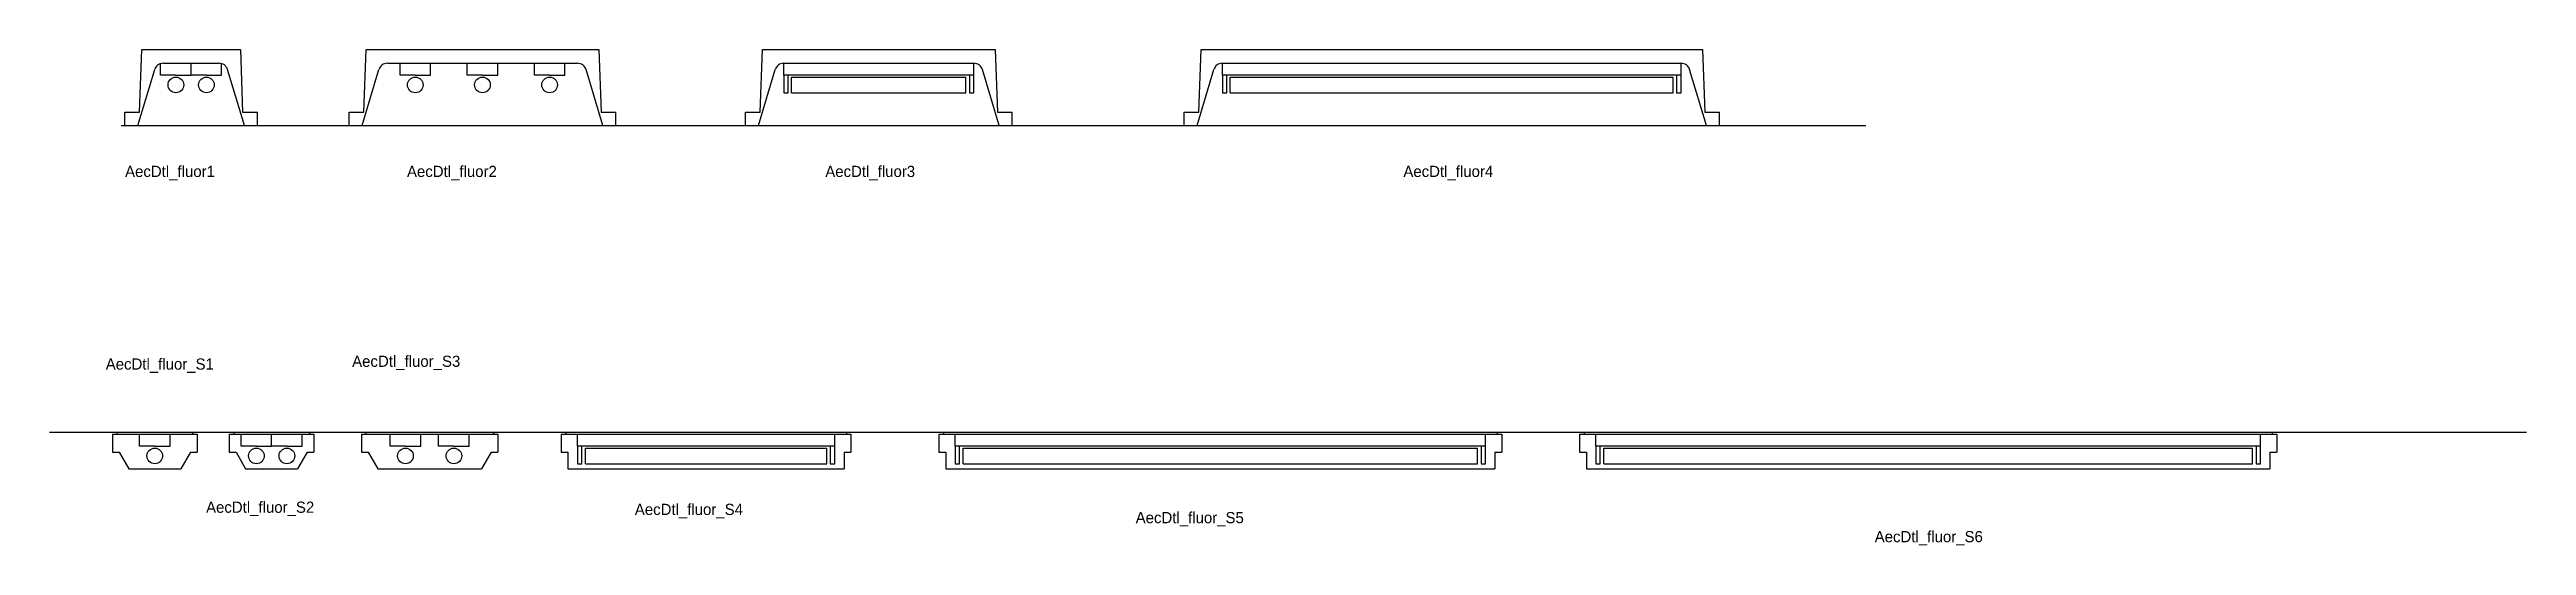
# Model space of a CAD drawing. Header units: inches. Extents: x -160 to 5373, y -925 to 184.
import ezdxf

# ---------------------------------------------------------------- set-up
doc = ezdxf.new("R2010")
doc.units = ezdxf.units.IN
doc.header["$MEASUREMENT"] = 0
doc.layers.add('MED', color=32, linetype='Continuous')
doc.layers.add('THIN', color=151, linetype='Continuous')

# ---------------------------------------------------------------- blocks, each defined once
blk = doc.blocks.new('AecDtl_fluor1')
at = {"layer": 'MED'}
for p, q in [((33, 30), (38, 170)), ((38, 170), (258, 170)), ((258, 170), (263, 30)), ((29, 0), (66.6, 125.1)), ((85.7, 139.4), (210.3, 139.4)), ((267, 0), (229.4, 125.1)), ((0, 0), (0, 30)), ((0, 30), (33, 30)), ((0, 0), (296, 0)), ((263, 30), (296, 30)), ((296, 0), (296, 30))]:
    blk.add_line(p, q, dxfattribs=at)
for centre, start, end in [((85.7, 119.4), 90, 163.2901), ((210.3, 119.4), 16.7099, 90)]:
    blk.add_arc(centre, 20, start, end, dxfattribs=at)
at = {"layer": 'THIN'}
for p, q in [((79.9, 112.4), (79.9, 139.4)), ((113.9, 112.4), (79.9, 112.4)), ((113.9, 112.4), (148, 112.4)), ((148, 112.4), (148, 139.4)), ((182.1, 112.4), (148, 112.4)), ((182.1, 112.4), (216.1, 112.4)), ((216.1, 112.4), (216.1, 139.4))]:
    blk.add_line(p, q, dxfattribs=at)
for centre in [(113.9, 91), (182.1, 91)]:
    blk.add_circle(centre, 17.5, dxfattribs=at)
blk = doc.blocks.new('AecDtl_fluor2')
at = {"layer": 'MED'}
for p, q in [((33, 30), (38, 170)), ((38, 170), (558, 170)), ((558, 170), (563, 30)), ((29, 0), (66.6, 125.1)), ((85.7, 139.4), (510.3, 139.4)), ((567, 0), (529.4, 125.1)), ((0, 30), (33, 30)), ((0, 0), (0, 30)), ((0, 0), (596, 0)), ((563, 30), (596, 30)), ((596, 0), (596, 30))]:
    blk.add_line(p, q, dxfattribs=at)
for centre, start, end in [((85.7, 119.4), 90, 163.2901), ((510.3, 119.4), 16.7099, 90)]:
    blk.add_arc(centre, 20, start, end, dxfattribs=at)
at = {"layer": 'THIN'}
for p, q in [((113.9, 112.4), (113.9, 139.4)), ((148, 112.4), (113.9, 112.4)), ((148, 112.4), (182.1, 112.4)), ((182.1, 112.4), (182.1, 139.4)), ((263.9, 112.4), (263.9, 139.4)), ((298, 112.4), (263.9, 112.4)), ((298, 112.4), (332.1, 112.4)), ((332.1, 112.4), (332.1, 139.4)), ((413.9, 112.4), (413.9, 139.4)), ((448, 112.4), (413.9, 112.4)), ((448, 112.4), (482.1, 112.4)), ((482.1, 112.4), (482.1, 139.4))]:
    blk.add_line(p, q, dxfattribs=at)
for centre in [(148, 91), (298, 91), (448, 91)]:
    blk.add_circle(centre, 17.5, dxfattribs=at)
blk = doc.blocks.new('AecDtl_fluor3')
at = {"layer": 'MED'}
for p, q in [((33, 30), (38, 170)), ((38, 170), (558, 170)), ((558, 170), (563, 30)), ((29, 0), (66.6, 125.1)), ((85.7, 139.4), (510.3, 139.4)), ((567, 0), (529.4, 125.1)), ((0, 0), (0, 30)), ((0, 30), (33, 30)), ((0, 0), (596, 0)), ((563, 30), (596, 30)), ((596, 0), (596, 30))]:
    blk.add_line(p, q, dxfattribs=at)
for centre, start, end in [((85.7, 119.4), 90, 163.2901), ((510.3, 119.4), 16.7099, 90)]:
    blk.add_arc(centre, 20, start, end, dxfattribs=at)
at = {"layer": 'THIN'}
for p, q in [((85.7, 112.4), (85.7, 139.4)), ((510.3, 112.4), (85.7, 112.4)), ((85.7, 112.4), (85.7, 73.5)), ((95.7, 73.5), (95.7, 112.4)), ((500.3, 112.4), (500.3, 73.5)), ((510.3, 112.4), (510.3, 139.4)), ((510.3, 73.5), (510.3, 112.4)), ((85.7, 73.5), (95.7, 73.5)), ((103.3, 108.5), (492.7, 108.5)), ((103.3, 73.5), (103.3, 108.5)), ((103.3, 73.5), (492.7, 73.5)), ((492.7, 73.5), (492.7, 108.5)), ((500.3, 73.5), (510.3, 73.5))]:
    blk.add_line(p, q, dxfattribs=at)
blk = doc.blocks.new('AecDtl_fluor4')
at = {"layer": 'MED'}
for p, q in [((33, 30), (38, 170)), ((38, 170), (1158, 170)), ((1158, 170), (1163, 30)), ((29, 0), (66.6, 125.1)), ((85.7, 139.4), (1110.3, 139.4)), ((1167, 0), (1129.4, 125.1)), ((0, 30), (33, 30)), ((0, 0), (0, 30)), ((0, 0), (1196, 0)), ((1163, 30), (1196, 30)), ((1196, 0), (1196, 30))]:
    blk.add_line(p, q, dxfattribs=at)
for centre, start, end in [((85.7, 119.4), 90, 163.2901), ((1110.3, 119.4), 16.7099, 90)]:
    blk.add_arc(centre, 20, start, end, dxfattribs=at)
at = {"layer": 'THIN'}
for p, q in [((85.7, 112.4), (85.7, 139.4)), ((85.7, 112.4), (85.7, 73.5)), ((1110.3, 112.4), (85.7, 112.4)), ((95.7, 73.5), (95.7, 112.4)), ((1100.3, 112.4), (1100.3, 73.5)), ((1110.3, 112.4), (1110.3, 139.4)), ((1110.3, 73.5), (1110.3, 112.4)), ((85.7, 73.5), (95.7, 73.5)), ((103.3, 73.5), (103.3, 108.5)), ((103.3, 108.5), (1092.7, 108.5)), ((103.3, 73.5), (1092.7, 73.5)), ((1092.7, 73.5), (1092.7, 108.5)), ((1100.3, 73.5), (1110.3, 73.5))]:
    blk.add_line(p, q, dxfattribs=at)
blk = doc.blocks.new('AecDtl_fluor_S1')
at = {"layer": 'MED'}
for p, q in [((-84.5, 0), (-84.5, -5)), ((-84.5, 0), (84.5, 0)), ((84.5, 0), (84.5, -5)), ((-94.5, -5), (94.5, -5)), ((-94.5, -5), (-94.5, -45)), ((-94.5, -45), (-79.5, -45)), ((-79.5, -45), (-58.1, -82)), ((79.5, -45), (58.1, -82)), ((79.5, -45), (94.5, -45)), ((94.5, -5), (94.5, -45)), ((-58.1, -82), (58.1, -82))]:
    blk.add_line(p, q, dxfattribs=at)
at = {"layer": 'THIN'}
for p, q in [((-34.1, -31.9), (-34.1, -5)), ((0, -31.9), (-34.1, -31.9)), ((0, -31.9), (34.1, -31.9)), ((34.1, -31.9), (34.1, -5))]:
    blk.add_line(p, q, dxfattribs=at)
blk.add_circle((0, -53.4), 17.5, dxfattribs=at)
blk = doc.blocks.new('AecDtl_fluor_S2')
at = {"layer": 'MED'}
for p, q in [((-84.5, 0), (84.5, 0)), ((-84.5, 0), (-84.5, -5)), ((84.5, 0), (84.5, -5)), ((-94.5, -5), (-94.5, -45)), ((-94.5, -5), (94.5, -5)), ((-94.5, -45), (-79.5, -45)), ((-79.5, -45), (-58.1, -82)), ((79.5, -45), (58.1, -82)), ((79.5, -45), (94.5, -45)), ((94.5, -5), (94.5, -45)), ((-58.1, -82), (58.1, -82))]:
    blk.add_line(p, q, dxfattribs=at)
at = {"layer": 'THIN'}
for p, q in [((-68.1, -31.9), (-68.1, -5)), ((-34.1, -31.9), (-68.1, -31.9)), ((-34.1, -31.9), (0, -31.9)), ((0, -31.9), (0, -5)), ((34.1, -31.9), (0, -31.9)), ((34.1, -31.9), (68.1, -31.9)), ((68.1, -31.9), (68.1, -5))]:
    blk.add_line(p, q, dxfattribs=at)
for centre in [(-34.1, -53.4), (34.1, -53.4)]:
    blk.add_circle(centre, 17.5, dxfattribs=at)
blk = doc.blocks.new('AecDtl_fluor_S3')
at = {"layer": 'MED'}
for p, q in [((-142.5, 0), (-142.5, -5)), ((-142.5, 0), (142.5, 0)), ((142.5, 0), (142.5, -5)), ((-152.5, -5), (152.5, -5)), ((-152.5, -5), (-152.5, -45)), ((-152.5, -45), (-137.5, -45)), ((-137.5, -45), (-116.1, -82)), ((137.5, -45), (116.1, -82)), ((137.5, -45), (152.5, -45)), ((152.5, -5), (152.5, -45)), ((-116.1, -82), (116.1, -82))]:
    blk.add_line(p, q, dxfattribs=at)
at = {"layer": 'THIN'}
for p, q in [((-88.1, -31.9), (-88.1, -5)), ((-54.1, -31.9), (-88.1, -31.9)), ((-54.1, -31.9), (-20, -31.9)), ((-20, -31.9), (-20, -5)), ((20, -31.9), (20, -5)), ((54.1, -31.9), (20, -31.9)), ((54.1, -31.9), (88.1, -31.9)), ((88.1, -31.9), (88.1, -5))]:
    blk.add_line(p, q, dxfattribs=at)
for centre in [(-54.1, -53.4), (54.1, -53.4)]:
    blk.add_circle(centre, 17.5, dxfattribs=at)
blk = doc.blocks.new('AecDtl_fluor_S4')
at = {"layer": 'MED'}
for p, q in [((-313.5, 0), (313.5, 0)), ((-313.5, 0), (-313.5, -5)), ((313.5, 0), (313.5, -5)), ((-323.5, -5), (-323.5, -45)), ((-323.5, -5), (323.5, -5)), ((-323.5, -45), (-308.5, -45)), ((-308.5, -45), (-308.5, -82)), ((308.5, -45), (308.5, -82)), ((308.5, -45), (323.5, -45)), ((323.5, -5), (323.5, -45)), ((-308.5, -82), (308.5, -82))]:
    blk.add_line(p, q, dxfattribs=at)
at = {"layer": 'THIN'}
for p, q in [((-287.3, -31.9), (-287.3, -5)), ((-287.3, -31.9), (-287.3, -70.9)), ((287.3, -31.9), (-287.3, -31.9)), ((-277.3, -70.9), (-277.3, -31.9)), ((-269.7, -70.9), (-269.7, -35.9)), ((-269.7, -35.9), (269.7, -35.9)), ((269.7, -70.9), (269.7, -35.9)), ((277.3, -31.9), (277.3, -70.9)), ((287.3, -31.9), (287.3, -5)), ((287.3, -70.9), (287.3, -31.9)), ((-287.3, -70.9), (-277.3, -70.9)), ((-269.7, -70.9), (269.7, -70.9)), ((277.3, -70.9), (287.3, -70.9))]:
    blk.add_line(p, q, dxfattribs=at)
blk = doc.blocks.new('AecDtl_fluor_S5')
blk.add_line((-592.3, -5), (592.3, -5))
at = {"layer": 'MED'}
for p, q in [((-618.5, 0), (-618.5, -5)), ((-618.5, 0), (618.5, 0)), ((618.5, 0), (618.5, -5)), ((-628.5, -5), (628.5, -5)), ((-628.5, -5), (-628.5, -45)), ((-628.5, -45), (-613.5, -45)), ((-613.5, -45), (-613.5, -82)), ((613.5, -45), (628.5, -45)), ((613.5, -45), (613.5, -82)), ((628.5, -5), (628.5, -45)), ((-613.5, -82), (613.5, -82))]:
    blk.add_line(p, q, dxfattribs=at)
at = {"layer": 'THIN'}
for p, q in [((-592.3, -31.9), (-592.3, -5)), ((592.3, -31.9), (-592.3, -31.9)), ((-592.3, -31.9), (-592.3, -70.9)), ((-582.3, -70.9), (-582.3, -31.9)), ((-574.7, -35.9), (574.7, -35.9)), ((-574.7, -70.9), (-574.7, -35.9)), ((574.7, -70.9), (574.7, -35.9)), ((582.3, -31.9), (582.3, -70.9)), ((592.3, -31.9), (592.3, -5)), ((592.3, -70.9), (592.3, -31.9)), ((-592.3, -70.9), (-582.3, -70.9)), ((-574.7, -70.9), (574.7, -70.9)), ((582.3, -70.9), (592.3, -70.9))]:
    blk.add_line(p, q, dxfattribs=at)
blk = doc.blocks.new('AecDtl_fluor_S6')
blk.add_line((-742.3, -5), (742.3, -5))
at = {"layer": 'MED'}
for p, q in [((-768.5, 0), (768.5, 0)), ((-768.5, 0), (-768.5, -5)), ((768.5, 0), (768.5, -5)), ((-778.5, -5), (-778.5, -45)), ((-778.5, -5), (778.5, -5)), ((-778.5, -45), (-763.5, -45)), ((-763.5, -45), (-763.5, -82)), ((763.5, -45), (763.5, -82)), ((763.5, -45), (778.5, -45)), ((778.5, -5), (778.5, -45)), ((-763.5, -82), (763.5, -82))]:
    blk.add_line(p, q, dxfattribs=at)
at = {"layer": 'THIN'}
for p, q in [((-742.3, -31.9), (-742.3, -5)), ((-742.3, -31.9), (-742.3, -70.9)), ((742.3, -31.9), (-742.3, -31.9)), ((-732.3, -70.9), (-732.3, -31.9)), ((-724.7, -70.9), (-724.7, -35.9)), ((-724.7, -35.9), (724.7, -35.9)), ((724.7, -70.9), (724.7, -35.9)), ((732.3, -31.9), (732.3, -70.9)), ((742.3, -31.9), (742.3, -5)), ((742.3, -70.9), (742.3, -31.9)), ((-742.3, -70.9), (-732.3, -70.9)), ((-724.7, -70.9), (724.7, -70.9)), ((732.3, -70.9), (742.3, -70.9))]:
    blk.add_line(p, q, dxfattribs=at)

msp = doc.modelspace()

# ---------------------------------------------------------------- linework, layer by layer
for p, q in [((0, 13.5), (3897.7, 13.5)), ((-159.7, -671.1), (5373.1, -671.1))]:
    msp.add_line(p, q)

# ---------------------------------------------------------------- block references
for name, p in [('AecDtl_fluor1', (8.6, 13.5)), ('AecDtl_fluor2', (509.4, 13.5)), ('AecDtl_fluor3', (1394.7, 13.5)), ('AecDtl_fluor4', (2374.5, 13.5)), ('AecDtl_fluor_S1', (75.4, -671.1)), ('AecDtl_fluor_S2', (336.4, -671.1)), ('AecDtl_fluor_S3', (689.5, -671.1)), ('AecDtl_fluor_S4', (1306.9, -671.1)), ('AecDtl_fluor_S5', (2455.6, -671.1)), ('AecDtl_fluor_S6', (4036.7, -671.1))]:
    msp.add_blockref(name, p)

# ---------------------------------------------------------------- texts
for s, p in [('AecDtl_fluor1', (9.1, -101.3)), ('AecDtl_fluor2', (638.8, -101.3)), ('AecDtl_fluor3', (1573.2, -101.3)), ('AecDtl_fluor4', (2864.5, -101.3)), ('AecDtl_fluor_S1', (-34.1, -531.7)), ('AecDtl_fluor_S3', (516.3, -525.5)), ('AecDtl_fluor_S2', (190, -851.6)), ('AecDtl_fluor_S4', (1147.7, -856.5)), ('AecDtl_fluor_S5', (2266.5, -874.9)), ('AecDtl_fluor_S6', (3917.3, -917.4))]:
    msp.add_text(s, height=25).set_placement(p)

doc.saveas('drawing.dxf')
